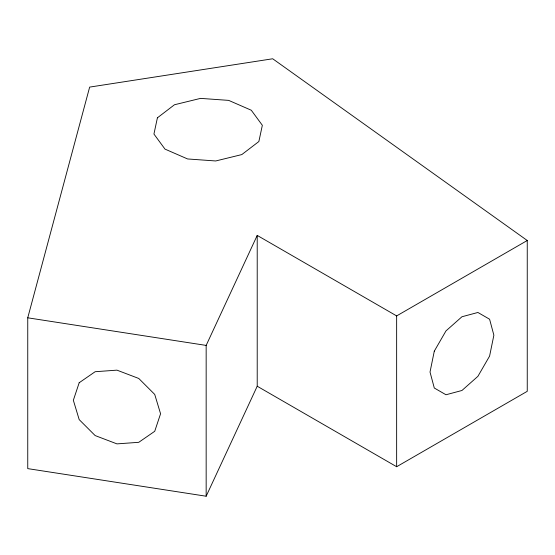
<?xml version="1.0" encoding="UTF-8"?>
<svg xmlns="http://www.w3.org/2000/svg" width="555" height="555" viewBox="0 0 555 555"><rect width="100%" height="100%" fill="white"/><g stroke="black" fill="none" stroke-linecap="round" stroke-linejoin="round"><path stroke-width="0.83" d="M257.215 386.225L206.162 496.225L27.75 468.621L27.75 317.807L89.653 87.1L272.706 58.774L527.25 240.502L527.25 391.317L396.645 466.727L257.215 386.225L257.215 235.41L396.645 315.913L527.25 240.502M206.162 496.225L206.162 345.411L257.215 235.41M27.75 317.807L206.162 345.411M396.645 315.913L396.645 466.727M434.294 351.149L430.021 372.044L434.294 388.014L445.984 394.758L461.947 390.484L477.91 376.325L489.593 356.088L493.874 335.185L489.593 319.222L477.91 312.472L461.947 316.752L445.984 330.905L434.294 351.149M157.405 117.813L153.936 134.046L164.988 149.108L187.604 158.959L215.722 160.964L241.807 154.581L258.866 141.525L262.342 125.291L251.29 110.237L228.674 100.379L200.556 98.381L174.471 104.756L157.405 117.813M79.185 382.742L73.343 400.266L79.185 419.608L95.148 435.571L116.959 443.882L138.764 442.314L154.727 431.29L160.568 413.759L154.727 394.425L138.764 378.461L116.959 370.15L95.148 371.718L79.185 382.742"/></g></svg>
